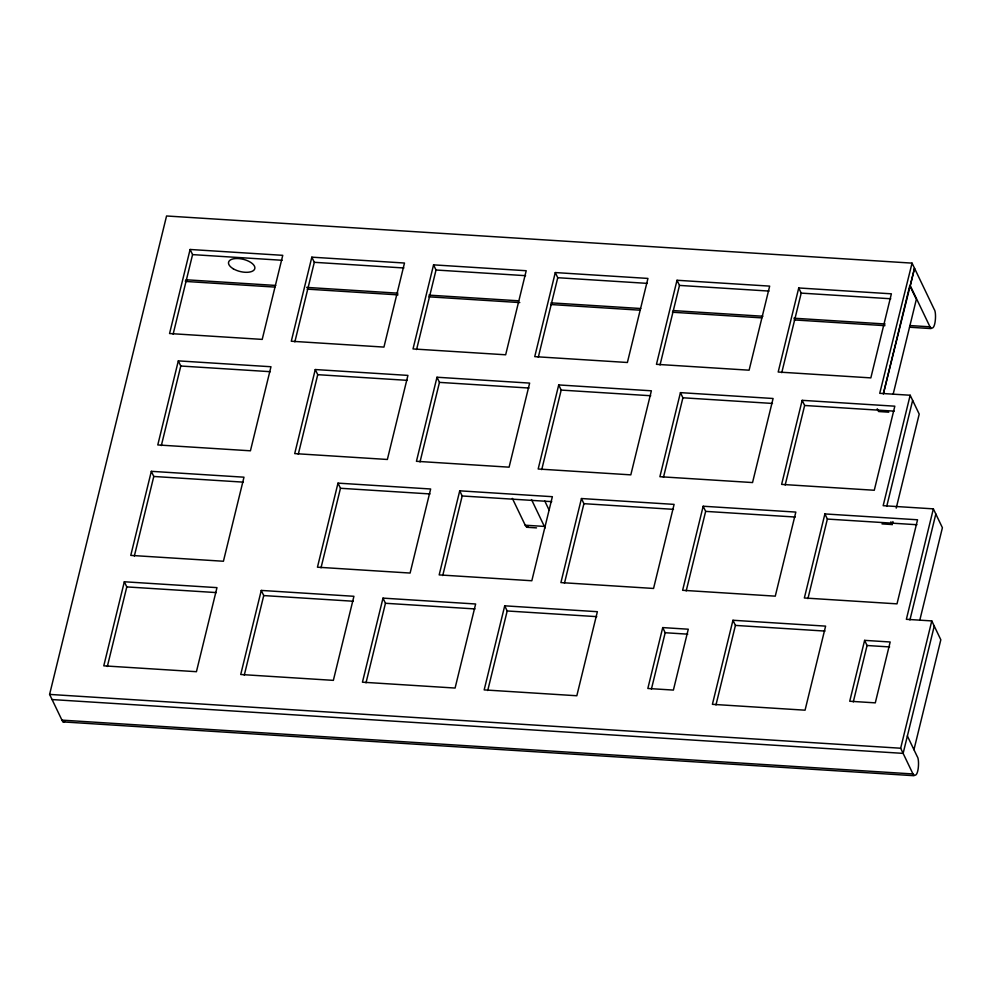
<?xml version="1.0" encoding="UTF-8"?>
<svg xmlns="http://www.w3.org/2000/svg" width="992" height="992" viewBox="0 0 992 992"><rect width="100%" height="100%" fill="white"/><g stroke="black" fill="none" stroke-linecap="round" stroke-linejoin="round"><path stroke-width="1.49" d="M64.629 721.643L63.649 722.201L62.446 721.147L49.6 694.412L166.557 215.983L912.057 263.128L934.241 309.43C936.87 312.48 935.406 333.473 929.988 326.814L910.272 285.671L914.512 268.274L883.314 393.973L909.776 285.634L916.348 299.348L893.184 394.122M190.104 249.476L169.558 333.535L262.21 339.4L282.757 255.328L190.104 249.476L192.572 254.609L173.129 334.18M124.322 581.771L103.776 665.843L196.428 671.696L216.975 587.636L124.322 581.771L126.79 586.917L107.334 666.475M151.33 471.324L130.77 555.396L223.423 561.249L243.982 477.189L151.33 471.324L153.785 476.47L134.342 556.028M178.324 360.877L157.778 444.949L250.43 450.802L270.977 366.742L178.324 360.877L180.792 366.023L161.336 445.582M311.835 257.164L291.288 341.236L383.941 347.088L404.488 263.029L311.835 257.164L314.303 262.31L294.847 341.88M261.268 590.426L240.721 674.498L333.362 680.363L353.921 596.291L261.268 590.426L263.736 595.572L244.28 675.143M315.27 369.545L294.711 453.604L387.364 459.47L407.923 375.398L315.27 369.545L317.738 374.678L298.282 454.249M337.999 483.129L317.452 567.201L410.105 573.054L430.652 488.994L337.999 483.129L340.467 488.275L321.011 567.833M433.566 264.864L413.007 348.936L505.66 354.789L526.206 270.729L433.566 264.864L436.021 270.01L416.578 349.568M382.999 598.126L362.44 682.198L455.092 688.051L475.639 603.992L382.999 598.126L385.454 603.272L366.011 682.843M436.988 377.233L416.442 461.305L509.094 467.17L529.641 383.098L436.988 377.233L439.456 382.379L420.013 461.95M459.73 490.829L439.171 574.901L531.824 580.754L552.37 496.694L459.73 490.829L462.185 495.975L442.742 575.534M555.284 272.564L534.738 356.636L627.39 362.489L647.937 278.43L555.284 272.564L557.752 277.71L538.296 357.269M504.717 605.827L484.17 689.899L576.823 695.752L597.37 611.692L504.717 605.827L507.185 610.973L487.729 690.531M558.719 384.933L538.172 469.005L630.813 474.858L651.372 390.798L558.719 384.933L561.187 390.079L541.731 469.638M581.448 498.53L560.902 582.589L653.554 588.454L674.101 504.382L581.448 498.53L583.916 503.676L564.46 583.234M677.015 280.265L656.456 364.324L749.109 370.19L769.668 286.118L677.015 280.265L679.483 285.411L660.027 364.969M680.438 392.634L659.891 476.706L752.544 482.558L773.09 398.499L680.438 392.634L682.905 397.78L663.462 477.338M662.718 627.589L647.838 688.473L673.394 690.085L688.274 629.213L662.718 627.589L665.186 632.735L651.397 689.167M703.179 506.23L682.62 590.29L775.273 596.155L795.832 512.083L703.179 506.23L705.647 511.376L686.191 590.934M798.734 287.965L778.187 372.025L870.84 377.89L891.386 293.818L798.734 287.965L801.201 293.111L781.758 372.67M732.952 620.26L712.405 704.332L805.058 710.185L825.604 626.126L732.952 620.26L735.419 625.406L715.964 704.965M802.168 400.334L781.622 484.394L874.274 490.259L894.821 406.187L802.168 400.334L804.636 405.48L785.18 485.038M824.898 513.93L804.351 597.99L897.004 603.855L917.55 519.783L824.898 513.93L827.365 519.064L807.922 598.635M912.057 263.128L879.73 393.316L910.172 395.238L883.165 505.684L933.36 508.859L942.4 527.719L919.782 620.26M886.724 506.354L912.64 400.384M881.987 523.9L892.205 524.545L892.936 521.569M896.222 508.127L919.212 414.098L910.172 395.238M864.615 640.361L849.722 701.245L875.291 702.857L890.171 641.985L864.615 640.361L867.07 645.507L853.281 701.927M933.36 508.859L906.366 619.306L931.786 620.918L940.825 639.778L913.954 749.704M909.924 619.975L935.828 514.005M907.382 735.99L917.24 756.561C919.882 759.624 918.418 780.605 912.987 773.958L900.662 748.228L931.786 620.918M934.253 626.064L903.129 753.374L52.068 699.558M528.24 526.268L526.938 527.285L525.735 526.231L512.343 498.368M187.203 281.182L185.293 281.108M192.572 254.609L282.137 260.276M314.303 262.31L403.868 267.976M436.021 270.01L525.586 275.677M557.752 277.71L647.317 283.377M679.483 285.411L769.036 291.078M801.201 293.111L890.766 298.766M186.037 279.769L275.739 285.448M306.677 287.395L397.928 293.173M428.866 295.132L518.568 300.799M551.044 302.858L640.758 308.524M673.233 310.583L762.947 316.25M793.873 318.209L885.124 323.987M909.875 325.55L929.988 326.814M185.591 281.443L274.834 287.085M307.148 289.131L398.003 294.872M428.829 296.819L519.796 302.572M550.622 304.519L640.038 310.186M672.415 312.232L761.806 317.886M794.121 319.92L884.914 325.661M909.54 327.224L931.079 328.588M180.792 366.023L270.357 371.69M317.738 374.678L407.29 380.345M439.456 382.379L529.021 388.046M561.187 390.079L650.74 395.746M682.905 397.78L772.47 403.446M804.636 405.48L894.201 411.147M888.77 412.176L878.552 411.531L877.238 408.791M153.785 476.47L243.35 482.137M340.467 488.275L430.032 493.942M462.185 495.975L551.75 501.642M583.916 503.676L673.481 509.342M705.647 511.376L795.2 517.03M827.365 519.064L916.93 524.731M525.202 525.214L544.372 526.43L545.178 527.868M526.938 527.285L536.523 527.88M126.79 586.917L216.355 592.584M263.736 595.572L353.301 601.239M385.454 603.272L475.019 608.939M507.185 610.973L596.75 616.64M735.419 625.406L824.984 631.073M665.186 632.735L687.741 634.161M867.07 645.507L889.626 646.933M49.6 694.412L900.662 748.228M61.926 720.13L912.987 773.958M63.017 721.903L914.091 775.719M890.89 521.804L892.205 524.545M544.769 500.985L549.134 510.148M531.514 499.584L544.372 526.43M233.182 268.733A13.491 6.299 13.7 0 0 254.684 268.993A13.491 6.299 13.7 0 0 237.2 258.503A13.491 6.299 13.7 0 0 233.182 268.733"/></g></svg>
